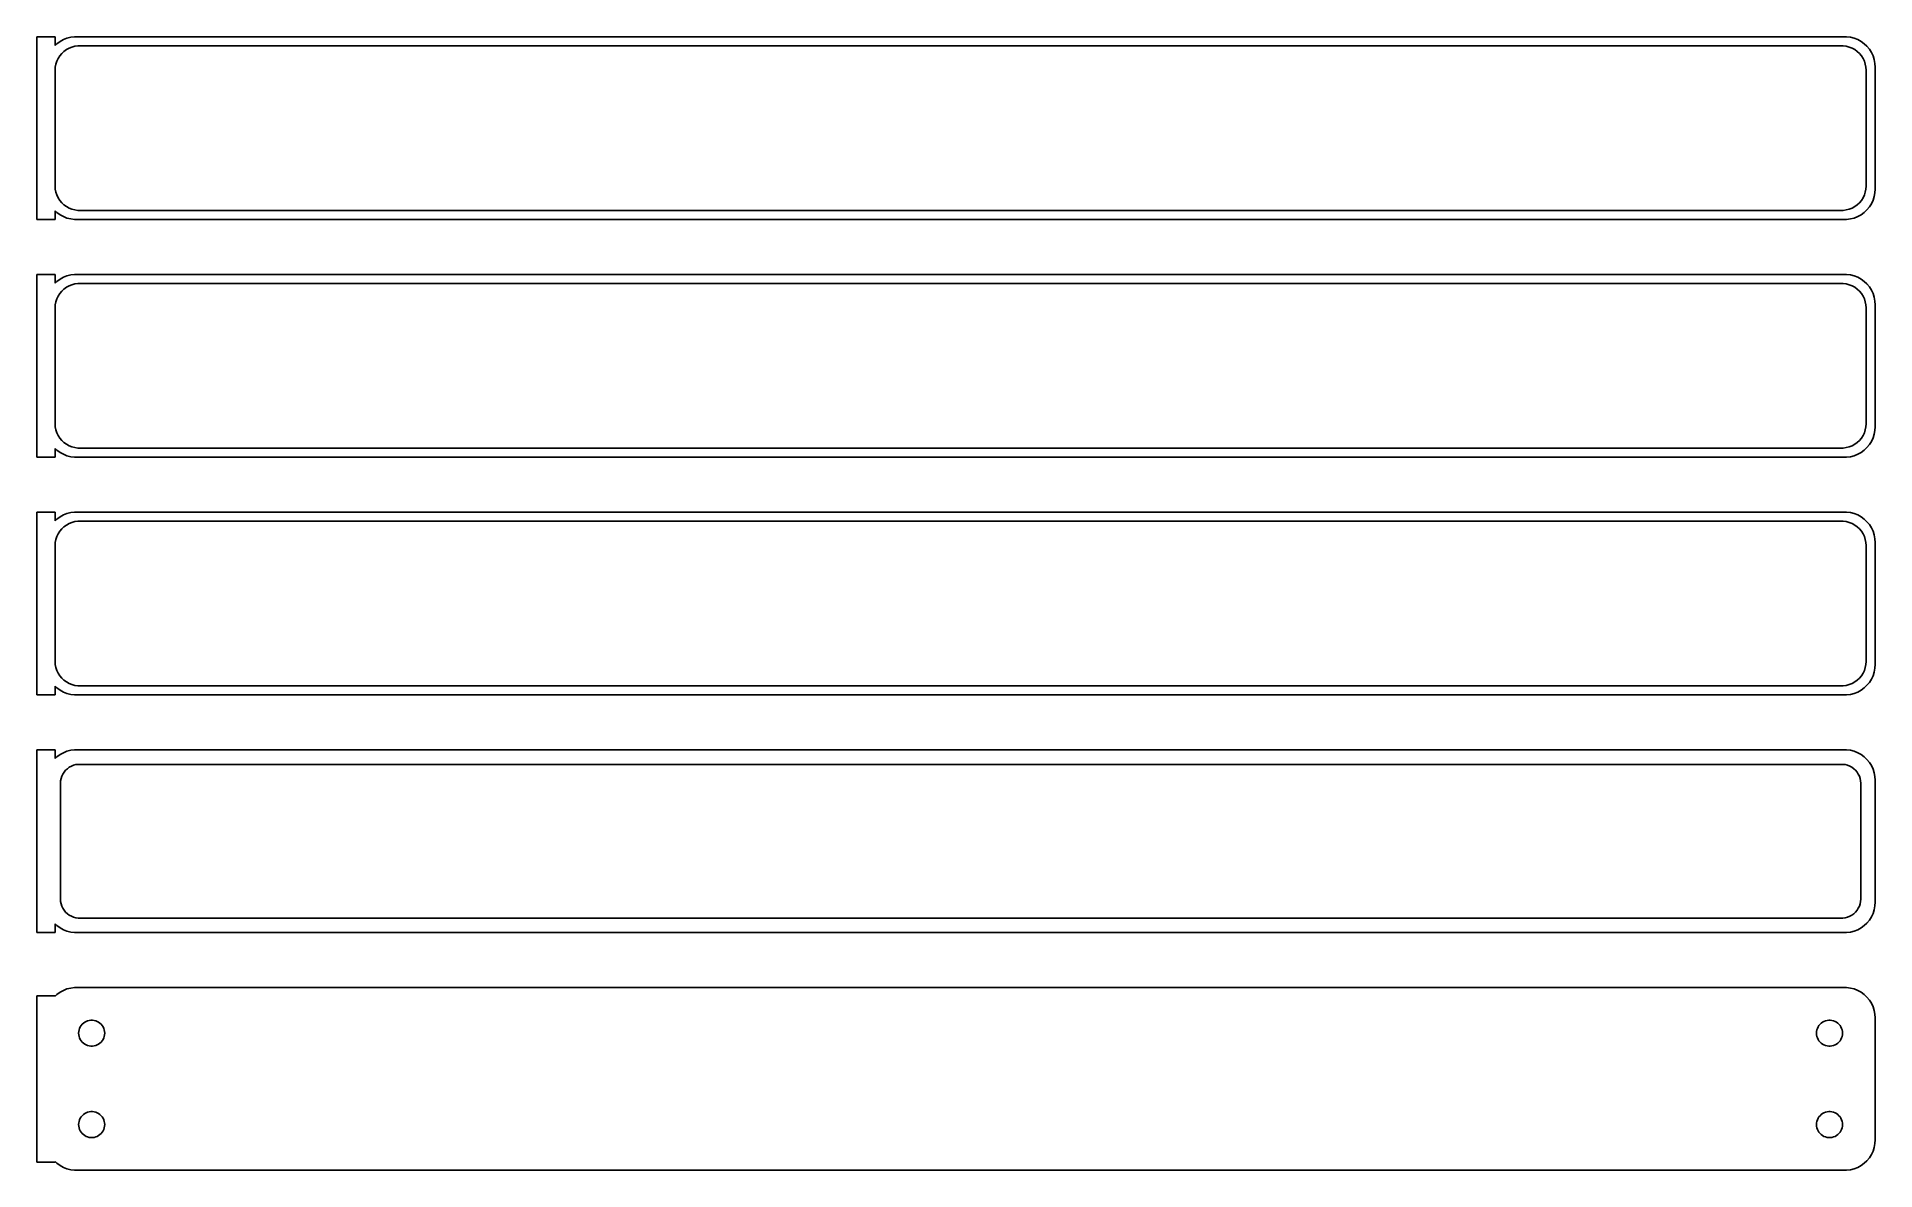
# Model space of a CAD drawing. Header units: metres. Extents: x -152 to 150, y 180 to 366.
import ezdxf

# ---------------------------------------------------------------- set-up
doc = ezdxf.new("R2010")
doc.units = ezdxf.units.M

msp = doc.modelspace()

# ---------------------------------------------------------------- linework, layer by layer
for p, q in [((-148.5, 365.99), (-151.5, 365.99)), ((-151.5, 365.99), (-151.5, 336.01)), ((-148.5, 364.559), (-148.5, 365.99)), ((-148.187, 364.853), (-148.5, 364.559)), ((-147.679, 365.222), (-148.187, 364.853)), ((-147.129, 365.524), (-147.679, 365.222)), ((-146.545, 365.755), (-147.129, 365.524)), ((-145.937, 365.911), (-146.545, 365.755)), ((-145.314, 365.99), (-145.937, 365.911)), ((145.314, 365.99), (-145.314, 365.99)), ((145.937, 365.911), (145.314, 365.99)), ((146.545, 365.755), (145.937, 365.911)), ((147.129, 365.524), (146.545, 365.755)), ((147.679, 365.222), (147.129, 365.524)), ((148.187, 364.853), (147.679, 365.222)), ((148.645, 364.423), (148.187, 364.853)), ((-148.374, 361.495), (-148.219, 361.972)), ((-148.219, 361.972), (-148.005, 362.427)), ((-148.005, 362.427), (-147.736, 362.851)), ((-147.736, 362.851), (-147.416, 363.238)), ((-147.416, 363.238), (-147.05, 363.582)), ((-147.05, 363.582), (-146.643, 363.877)), ((-146.643, 363.877), (-146.203, 364.119)), ((-146.203, 364.119), (-145.736, 364.304)), ((-145.736, 364.304), (-145.25, 364.429)), ((-145.25, 364.429), (-144.751, 364.492)), ((-144.751, 364.492), (144.751, 364.492)), ((144.751, 364.492), (145.25, 364.429)), ((145.25, 364.429), (145.736, 364.304)), ((145.736, 364.304), (146.203, 364.119)), ((146.203, 364.119), (146.643, 363.877)), ((146.643, 363.877), (147.05, 363.582)), ((147.05, 363.582), (147.416, 363.238)), ((147.416, 363.238), (147.736, 362.851)), ((147.736, 362.851), (148.005, 362.427)), ((148.005, 362.427), (148.219, 361.972)), ((148.219, 361.972), (148.374, 361.495)), ((149.045, 363.939), (148.645, 364.423)), ((149.382, 363.409), (149.045, 363.939)), ((149.649, 362.841), (149.382, 363.409)), ((149.843, 362.243), (149.649, 362.841)), ((149.961, 361.627), (149.843, 362.243)), ((-148.5, 360.5), (-148.468, 361.001)), ((-148.5, 341.5), (-148.5, 360.5)), ((-148.468, 361.001), (-148.374, 361.495)), ((148.374, 361.495), (148.468, 361.001)), ((148.468, 361.001), (148.5, 360.5)), ((148.5, 360.5), (148.5, 341.5)), ((150, 361), (149.961, 361.627)), ((150, 341), (150, 361)), ((-148.468, 340.999), (-148.5, 341.5)), ((-148.374, 340.505), (-148.468, 340.999)), ((148.468, 340.999), (148.374, 340.505)), ((148.5, 341.5), (148.468, 340.999)), ((149.961, 340.373), (150, 341)), ((-148.219, 340.028), (-148.374, 340.505)), ((-148.005, 339.573), (-148.219, 340.028)), ((-147.736, 339.149), (-148.005, 339.573)), ((-147.416, 338.762), (-147.736, 339.149)), ((-147.05, 338.418), (-147.416, 338.762)), ((-146.643, 338.123), (-147.05, 338.418)), ((-146.203, 337.881), (-146.643, 338.123)), ((-145.736, 337.696), (-146.203, 337.881)), ((-145.25, 337.571), (-145.736, 337.696)), ((145.736, 337.696), (145.25, 337.571)), ((146.203, 337.881), (145.736, 337.696)), ((146.643, 338.123), (146.203, 337.881)), ((147.05, 338.418), (146.643, 338.123)), ((147.416, 338.762), (147.05, 338.418)), ((147.736, 339.149), (147.416, 338.762)), ((148.005, 339.573), (147.736, 339.149)), ((148.219, 340.028), (148.005, 339.573)), ((148.374, 340.505), (148.219, 340.028)), ((148.645, 337.577), (149.045, 338.061)), ((149.045, 338.061), (149.382, 338.591)), ((149.382, 338.591), (149.649, 339.159)), ((149.649, 339.159), (149.843, 339.757)), ((149.843, 339.757), (149.961, 340.373)), ((-151.5, 336.01), (-148.5, 336.01)), ((-148.5, 337.441), (-148.187, 337.147)), ((-148.5, 336.01), (-148.5, 337.441)), ((-148.187, 337.147), (-147.679, 336.778)), ((-147.679, 336.778), (-147.129, 336.476)), ((-147.129, 336.476), (-146.545, 336.245)), ((-146.545, 336.245), (-145.937, 336.089)), ((-145.937, 336.089), (-145.314, 336.01)), ((-145.314, 336.01), (145.314, 336.01)), ((-144.751, 337.508), (-145.25, 337.571)), ((144.751, 337.508), (-144.751, 337.508)), ((145.25, 337.571), (144.751, 337.508)), ((145.314, 336.01), (145.937, 336.089)), ((145.937, 336.089), (146.545, 336.245)), ((146.545, 336.245), (147.129, 336.476)), ((147.129, 336.476), (147.679, 336.778)), ((147.679, 336.778), (148.187, 337.147)), ((148.187, 337.147), (148.645, 337.577)), ((-148.5, 326.99), (-151.5, 326.99)), ((-151.5, 326.99), (-151.5, 297.01)), ((-148.5, 325.559), (-148.5, 326.99)), ((-148.187, 325.853), (-148.5, 325.559)), ((-147.679, 326.222), (-148.187, 325.853)), ((-147.129, 326.524), (-147.679, 326.222)), ((-146.545, 326.755), (-147.129, 326.524)), ((-145.937, 326.911), (-146.545, 326.755)), ((-145.314, 326.99), (-145.937, 326.911)), ((145.314, 326.99), (-145.314, 326.99)), ((145.937, 326.911), (145.314, 326.99)), ((146.545, 326.755), (145.937, 326.911)), ((147.129, 326.524), (146.545, 326.755)), ((147.679, 326.222), (147.129, 326.524)), ((148.187, 325.853), (147.679, 326.222)), ((148.645, 325.423), (148.187, 325.853)), ((-148.374, 322.495), (-148.219, 322.972)), ((-148.219, 322.972), (-148.005, 323.427)), ((-148.005, 323.427), (-147.736, 323.851)), ((-147.736, 323.851), (-147.416, 324.238)), ((-147.416, 324.238), (-147.05, 324.582)), ((-147.05, 324.582), (-146.643, 324.877)), ((-146.643, 324.877), (-146.203, 325.119)), ((-146.203, 325.119), (-145.736, 325.304)), ((-145.736, 325.304), (-145.25, 325.429)), ((-145.25, 325.429), (-144.751, 325.492)), ((-144.751, 325.492), (144.751, 325.492)), ((144.751, 325.492), (145.25, 325.429)), ((145.25, 325.429), (145.736, 325.304)), ((145.736, 325.304), (146.203, 325.119)), ((146.203, 325.119), (146.643, 324.877)), ((146.643, 324.877), (147.05, 324.582)), ((147.05, 324.582), (147.416, 324.238)), ((147.416, 324.238), (147.736, 323.851)), ((147.736, 323.851), (148.005, 323.427)), ((148.005, 323.427), (148.219, 322.972)), ((148.219, 322.972), (148.374, 322.495)), ((149.045, 324.939), (148.645, 325.423)), ((149.382, 324.409), (149.045, 324.939)), ((149.649, 323.841), (149.382, 324.409)), ((149.843, 323.243), (149.649, 323.841)), ((149.961, 322.627), (149.843, 323.243)), ((150, 322), (149.961, 322.627)), ((-148.5, 321.5), (-148.468, 322.001)), ((-148.5, 302.5), (-148.5, 321.5)), ((-148.468, 322.001), (-148.374, 322.495)), ((148.374, 322.495), (148.468, 322.001)), ((148.468, 322.001), (148.5, 321.5)), ((148.5, 321.5), (148.5, 302.5)), ((150, 302), (150, 322)), ((-148.468, 301.999), (-148.5, 302.5)), ((-148.374, 301.505), (-148.468, 301.999)), ((-148.219, 301.028), (-148.374, 301.505)), ((148.374, 301.505), (148.219, 301.028)), ((148.468, 301.999), (148.374, 301.505)), ((148.5, 302.5), (148.468, 301.999)), ((149.961, 301.373), (150, 302)), ((-148.005, 300.573), (-148.219, 301.028)), ((-147.736, 300.149), (-148.005, 300.573)), ((-147.416, 299.762), (-147.736, 300.149)), ((-147.05, 299.418), (-147.416, 299.762)), ((-146.643, 299.123), (-147.05, 299.418)), ((-146.203, 298.881), (-146.643, 299.123)), ((-145.736, 298.696), (-146.203, 298.881)), ((-145.25, 298.571), (-145.736, 298.696)), ((-144.751, 298.508), (-145.25, 298.571)), ((144.751, 298.508), (-144.751, 298.508)), ((145.25, 298.571), (144.751, 298.508)), ((145.736, 298.696), (145.25, 298.571)), ((146.203, 298.881), (145.736, 298.696)), ((146.643, 299.123), (146.203, 298.881)), ((147.05, 299.418), (146.643, 299.123)), ((147.416, 299.762), (147.05, 299.418)), ((147.736, 300.149), (147.416, 299.762)), ((148.005, 300.573), (147.736, 300.149)), ((148.219, 301.028), (148.005, 300.573)), ((148.187, 298.147), (148.645, 298.577)), ((148.645, 298.577), (149.045, 299.061)), ((149.045, 299.061), (149.382, 299.591)), ((149.382, 299.591), (149.649, 300.159)), ((149.649, 300.159), (149.843, 300.757)), ((149.843, 300.757), (149.961, 301.373)), ((-151.5, 297.01), (-148.5, 297.01)), ((-148.5, 298.441), (-148.187, 298.147)), ((-148.5, 297.01), (-148.5, 298.441)), ((-148.187, 298.147), (-147.679, 297.778)), ((-147.679, 297.778), (-147.129, 297.476)), ((-147.129, 297.476), (-146.545, 297.245)), ((-146.545, 297.245), (-145.937, 297.089)), ((-145.937, 297.089), (-145.314, 297.01)), ((-145.314, 297.01), (145.314, 297.01)), ((145.314, 297.01), (145.937, 297.089)), ((145.937, 297.089), (146.545, 297.245)), ((146.545, 297.245), (147.129, 297.476)), ((147.129, 297.476), (147.679, 297.778)), ((147.679, 297.778), (148.187, 298.147)), ((-148.5, 287.99), (-151.5, 287.99)), ((-151.5, 287.99), (-151.5, 258.01)), ((-148.5, 286.559), (-148.5, 287.99)), ((-148.187, 286.853), (-148.5, 286.559)), ((-147.679, 287.222), (-148.187, 286.853)), ((-147.129, 287.524), (-147.679, 287.222)), ((-146.545, 287.755), (-147.129, 287.524)), ((-145.937, 287.911), (-146.545, 287.755)), ((-145.314, 287.99), (-145.937, 287.911)), ((-145.736, 286.304), (-145.25, 286.429)), ((145.314, 287.99), (-145.314, 287.99)), ((-145.25, 286.429), (-144.751, 286.492)), ((-144.751, 286.492), (144.751, 286.492)), ((144.751, 286.492), (145.25, 286.429)), ((145.25, 286.429), (145.736, 286.304)), ((145.937, 287.911), (145.314, 287.99)), ((146.545, 287.755), (145.937, 287.911)), ((147.129, 287.524), (146.545, 287.755)), ((147.679, 287.222), (147.129, 287.524)), ((148.187, 286.853), (147.679, 287.222)), ((148.645, 286.423), (148.187, 286.853)), ((-148.468, 283.001), (-148.374, 283.495)), ((-148.374, 283.495), (-148.219, 283.972)), ((-148.219, 283.972), (-148.005, 284.427)), ((-148.005, 284.427), (-147.736, 284.851)), ((-147.736, 284.851), (-147.416, 285.238)), ((-147.416, 285.238), (-147.05, 285.582)), ((-147.05, 285.582), (-146.643, 285.877)), ((-146.643, 285.877), (-146.203, 286.119)), ((-146.203, 286.119), (-145.736, 286.304)), ((145.736, 286.304), (146.203, 286.119)), ((146.203, 286.119), (146.643, 285.877)), ((146.643, 285.877), (147.05, 285.582)), ((147.05, 285.582), (147.416, 285.238)), ((147.416, 285.238), (147.736, 284.851)), ((147.736, 284.851), (148.005, 284.427)), ((148.005, 284.427), (148.219, 283.972)), ((148.219, 283.972), (148.374, 283.495)), ((148.374, 283.495), (148.468, 283.001)), ((149.045, 285.939), (148.645, 286.423)), ((149.382, 285.409), (149.045, 285.939)), ((149.649, 284.841), (149.382, 285.409)), ((149.843, 284.243), (149.649, 284.841)), ((149.961, 283.627), (149.843, 284.243)), ((150, 283), (149.961, 283.627)), ((-148.5, 282.5), (-148.468, 283.001)), ((-148.5, 263.5), (-148.5, 282.5)), ((148.468, 283.001), (148.5, 282.5)), ((148.5, 282.5), (148.5, 263.5)), ((150, 263), (150, 283)), ((-148.468, 262.999), (-148.5, 263.5)), ((-148.374, 262.505), (-148.468, 262.999)), ((-148.219, 262.028), (-148.374, 262.505)), ((148.374, 262.505), (148.219, 262.028)), ((148.468, 262.999), (148.374, 262.505)), ((148.5, 263.5), (148.468, 262.999)), ((149.843, 261.757), (149.961, 262.373)), ((149.961, 262.373), (150, 263)), ((-148.5, 259.441), (-148.187, 259.147)), ((-148.5, 258.01), (-148.5, 259.441)), ((-148.005, 261.573), (-148.219, 262.028)), ((-147.736, 261.149), (-148.005, 261.573)), ((-147.416, 260.762), (-147.736, 261.149)), ((-147.05, 260.418), (-147.416, 260.762)), ((-146.643, 260.123), (-147.05, 260.418)), ((-146.203, 259.881), (-146.643, 260.123)), ((-145.736, 259.696), (-146.203, 259.881)), ((-145.25, 259.571), (-145.736, 259.696)), ((-144.751, 259.508), (-145.25, 259.571)), ((144.751, 259.508), (-144.751, 259.508)), ((145.25, 259.571), (144.751, 259.508)), ((145.736, 259.696), (145.25, 259.571)), ((146.203, 259.881), (145.736, 259.696)), ((146.643, 260.123), (146.203, 259.881)), ((147.05, 260.418), (146.643, 260.123)), ((147.416, 260.762), (147.05, 260.418)), ((147.736, 261.149), (147.416, 260.762)), ((148.005, 261.573), (147.736, 261.149)), ((148.219, 262.028), (148.005, 261.573)), ((148.187, 259.147), (148.645, 259.577)), ((148.645, 259.577), (149.045, 260.061)), ((149.045, 260.061), (149.382, 260.591)), ((149.382, 260.591), (149.649, 261.159)), ((149.649, 261.159), (149.843, 261.757)), ((-151.5, 258.01), (-148.5, 258.01)), ((-148.187, 259.147), (-147.679, 258.778)), ((-147.679, 258.778), (-147.129, 258.476)), ((-147.129, 258.476), (-146.545, 258.245)), ((-146.545, 258.245), (-145.937, 258.089)), ((-145.937, 258.089), (-145.314, 258.01)), ((-145.314, 258.01), (145.314, 258.01)), ((145.314, 258.01), (145.937, 258.089)), ((145.937, 258.089), (146.545, 258.245)), ((146.545, 258.245), (147.129, 258.476)), ((147.129, 258.476), (147.679, 258.778)), ((147.679, 258.778), (148.187, 259.147)), ((-148.5, 248.979), (-151.5, 248.979)), ((-151.5, 248.979), (-151.5, 219.021)), ((-148.5, 247.559), (-148.5, 248.979)), ((-148.187, 247.853), (-148.5, 247.559)), ((-147.679, 248.222), (-148.187, 247.853)), ((-147.129, 248.524), (-147.679, 248.222)), ((-146.545, 248.755), (-147.129, 248.524)), ((-145.937, 248.911), (-146.545, 248.755)), ((-145.314, 248.99), (-145.937, 248.911)), ((145.314, 248.99), (-145.314, 248.99)), ((145.937, 248.911), (145.314, 248.99)), ((146.545, 248.755), (145.937, 248.911)), ((147.129, 248.524), (146.545, 248.755)), ((147.679, 248.222), (147.129, 248.524)), ((148.187, 247.853), (147.679, 248.222)), ((148.645, 247.423), (148.187, 247.853)), ((149.045, 246.939), (148.645, 247.423)), ((-147.588, 243.89), (-147.515, 244.274)), ((-147.515, 244.274), (-147.394, 244.646)), ((-147.394, 244.646), (-147.228, 245)), ((-147.228, 245), (-147.018, 245.33)), ((-147.018, 245.33), (-146.769, 245.631)), ((-146.769, 245.631), (-146.484, 245.899)), ((-146.484, 245.899), (-146.168, 246.128)), ((-146.168, 246.128), (-145.825, 246.317)), ((-145.825, 246.317), (-145.462, 246.461)), ((-145.462, 246.461), (-145.083, 246.558)), ((-145.083, 246.558), (-144.695, 246.607)), ((-144.695, 246.607), (144.695, 246.607)), ((144.695, 246.607), (145.083, 246.558)), ((145.083, 246.558), (145.462, 246.461)), ((145.462, 246.461), (145.825, 246.317)), ((145.825, 246.317), (146.168, 246.128)), ((146.168, 246.128), (146.484, 245.899)), ((146.484, 245.899), (146.769, 245.631)), ((146.769, 245.631), (147.018, 245.33)), ((147.018, 245.33), (147.228, 245)), ((147.228, 245), (147.394, 244.646)), ((147.394, 244.646), (147.515, 244.274)), ((147.515, 244.274), (147.588, 243.89)), ((149.382, 246.409), (149.045, 246.939)), ((149.649, 245.841), (149.382, 246.409)), ((149.843, 245.243), (149.649, 245.841)), ((149.961, 244.627), (149.843, 245.243)), ((150, 244), (149.961, 244.627)), ((-147.613, 243.5), (-147.588, 243.89)), ((-147.613, 224.5), (-147.613, 243.5)), ((147.588, 243.89), (147.613, 243.5)), ((147.613, 243.5), (147.613, 224.5)), ((150, 224), (150, 244)), ((-147.588, 224.11), (-147.613, 224.5)), ((-147.515, 223.726), (-147.588, 224.11)), ((-147.394, 223.354), (-147.515, 223.726)), ((-147.228, 223), (-147.394, 223.354)), ((147.394, 223.354), (147.228, 223)), ((147.515, 223.726), (147.394, 223.354)), ((147.588, 224.11), (147.515, 223.726)), ((147.613, 224.5), (147.588, 224.11)), ((149.843, 222.757), (149.961, 223.373)), ((149.961, 223.373), (150, 224)), ((-148.5, 219.021), (-148.5, 220.441)), ((-148.5, 220.441), (-148.187, 220.147)), ((-148.187, 220.147), (-147.679, 219.778)), ((-147.018, 222.67), (-147.228, 223)), ((-146.769, 222.369), (-147.018, 222.67)), ((-146.484, 222.101), (-146.769, 222.369)), ((-146.168, 221.872), (-146.484, 222.101)), ((-145.825, 221.683), (-146.168, 221.872)), ((-145.462, 221.539), (-145.825, 221.683)), ((-145.083, 221.442), (-145.462, 221.539)), ((-144.695, 221.393), (-145.083, 221.442)), ((144.695, 221.393), (-144.695, 221.393)), ((145.083, 221.442), (144.695, 221.393)), ((145.462, 221.539), (145.083, 221.442)), ((145.825, 221.683), (145.462, 221.539)), ((146.168, 221.872), (145.825, 221.683)), ((146.484, 222.101), (146.168, 221.872)), ((146.769, 222.369), (146.484, 222.101)), ((147.018, 222.67), (146.769, 222.369)), ((147.228, 223), (147.018, 222.67)), ((147.679, 219.778), (148.187, 220.147)), ((148.187, 220.147), (148.645, 220.577)), ((148.645, 220.577), (149.045, 221.061)), ((149.045, 221.061), (149.382, 221.591)), ((149.382, 221.591), (149.649, 222.159)), ((149.649, 222.159), (149.843, 222.757)), ((-151.5, 219.021), (-148.5, 219.021)), ((-147.679, 219.778), (-147.129, 219.476)), ((-147.129, 219.476), (-146.545, 219.245)), ((-146.545, 219.245), (-145.937, 219.089)), ((-145.937, 219.089), (-145.314, 219.01)), ((-145.314, 219.01), (145.314, 219.01)), ((145.314, 219.01), (145.937, 219.089)), ((145.937, 219.089), (146.545, 219.245)), ((146.545, 219.245), (147.129, 219.476)), ((147.129, 219.476), (147.679, 219.778)), ((-148.5, 208.653), (-151.5, 208.653)), ((-151.5, 208.653), (-151.5, 181.347)), ((-148.187, 208.853), (-148.5, 208.559)), ((-148.5, 208.559), (-148.5, 208.653)), ((-147.679, 209.222), (-148.187, 208.853)), ((-147.129, 209.524), (-147.679, 209.222)), ((-146.545, 209.755), (-147.129, 209.524)), ((-145.937, 209.911), (-146.545, 209.755)), ((-145.314, 209.99), (-145.937, 209.911)), ((145.314, 209.99), (-145.314, 209.99)), ((145.937, 209.911), (145.314, 209.99)), ((146.545, 209.755), (145.937, 209.911)), ((147.129, 209.524), (146.545, 209.755)), ((147.679, 209.222), (147.129, 209.524)), ((148.187, 208.853), (147.679, 209.222)), ((148.645, 208.423), (148.187, 208.853)), ((149.045, 207.939), (148.645, 208.423)), ((149.382, 207.409), (149.045, 207.939)), ((149.649, 206.841), (149.382, 207.409)), ((149.843, 206.243), (149.649, 206.841)), ((149.961, 205.627), (149.843, 206.243)), ((150, 205), (149.961, 205.627)), ((-144.635, 202.5), (-144.618, 202.768)), ((-144.618, 202.232), (-144.635, 202.5)), ((-144.618, 202.768), (-144.568, 203.031)), ((-144.568, 201.969), (-144.618, 202.232)), ((-144.568, 203.031), (-144.485, 203.286)), ((-144.485, 203.286), (-144.371, 203.529)), ((-144.371, 203.529), (-144.227, 203.755)), ((-144.227, 203.755), (-144.057, 203.962)), ((-144.057, 203.962), (-143.861, 204.145)), ((-143.861, 204.145), (-143.644, 204.303)), ((-143.644, 204.303), (-143.409, 204.432)), ((-143.409, 204.432), (-143.16, 204.531)), ((-143.16, 204.531), (-142.9, 204.597)), ((-142.9, 204.597), (-142.634, 204.631)), ((-142.634, 204.631), (-142.366, 204.631)), ((-142.366, 204.631), (-142.1, 204.597)), ((-142.1, 204.597), (-141.84, 204.531)), ((-141.84, 204.531), (-141.591, 204.432)), ((-141.591, 204.432), (-141.356, 204.303)), ((-141.356, 204.303), (-141.139, 204.145)), ((-141.139, 204.145), (-140.943, 203.962)), ((-140.943, 203.962), (-140.773, 203.755)), ((-140.773, 203.755), (-140.629, 203.529)), ((-140.629, 203.529), (-140.515, 203.286)), ((-140.515, 203.286), (-140.432, 203.031)), ((-140.432, 203.031), (-140.382, 202.768)), ((-140.382, 202.232), (-140.432, 201.969)), ((-140.382, 202.768), (-140.365, 202.5)), ((-140.365, 202.5), (-140.382, 202.232)), ((140.365, 202.5), (140.382, 202.768)), ((140.382, 202.232), (140.365, 202.5)), ((140.382, 202.768), (140.432, 203.031)), ((140.432, 201.969), (140.382, 202.232)), ((140.432, 203.031), (140.515, 203.286)), ((140.515, 203.286), (140.629, 203.529)), ((140.629, 203.529), (140.773, 203.755)), ((140.773, 203.755), (140.943, 203.962)), ((140.943, 203.962), (141.139, 204.145)), ((141.139, 204.145), (141.356, 204.303)), ((141.356, 204.303), (141.591, 204.432)), ((141.591, 204.432), (141.84, 204.531)), ((141.84, 204.531), (142.1, 204.597)), ((142.1, 204.597), (142.366, 204.631)), ((142.366, 204.631), (142.634, 204.631)), ((142.634, 204.631), (142.9, 204.597)), ((142.9, 204.597), (143.16, 204.531)), ((143.16, 204.531), (143.409, 204.432)), ((143.409, 204.432), (143.644, 204.303)), ((143.644, 204.303), (143.861, 204.145)), ((143.861, 204.145), (144.057, 203.962)), ((144.057, 203.962), (144.227, 203.755)), ((144.227, 203.755), (144.371, 203.529)), ((144.371, 203.529), (144.485, 203.286)), ((144.485, 203.286), (144.568, 203.031)), ((144.568, 203.031), (144.618, 202.768)), ((144.618, 202.232), (144.568, 201.969)), ((144.618, 202.768), (144.635, 202.5)), ((144.635, 202.5), (144.618, 202.232)), ((150, 185), (150, 205)), ((-144.485, 201.714), (-144.568, 201.969)), ((-144.371, 201.471), (-144.485, 201.714)), ((-144.227, 201.245), (-144.371, 201.471)), ((-144.057, 201.038), (-144.227, 201.245)), ((-143.861, 200.855), (-144.057, 201.038)), ((-143.644, 200.697), (-143.861, 200.855)), ((-143.409, 200.568), (-143.644, 200.697)), ((-143.16, 200.469), (-143.409, 200.568)), ((-142.9, 200.403), (-143.16, 200.469)), ((-142.634, 200.369), (-142.9, 200.403)), ((-142.366, 200.369), (-142.634, 200.369)), ((-142.1, 200.403), (-142.366, 200.369)), ((-141.84, 200.469), (-142.1, 200.403)), ((-141.591, 200.568), (-141.84, 200.469)), ((-141.356, 200.697), (-141.591, 200.568)), ((-141.139, 200.855), (-141.356, 200.697)), ((-140.943, 201.038), (-141.139, 200.855)), ((-140.773, 201.245), (-140.943, 201.038)), ((-140.629, 201.471), (-140.773, 201.245)), ((-140.515, 201.714), (-140.629, 201.471)), ((-140.432, 201.969), (-140.515, 201.714)), ((140.515, 201.714), (140.432, 201.969)), ((140.629, 201.471), (140.515, 201.714)), ((140.773, 201.245), (140.629, 201.471)), ((140.943, 201.038), (140.773, 201.245)), ((141.139, 200.855), (140.943, 201.038)), ((141.356, 200.697), (141.139, 200.855)), ((141.591, 200.568), (141.356, 200.697)), ((141.84, 200.469), (141.591, 200.568)), ((142.1, 200.403), (141.84, 200.469)), ((142.366, 200.369), (142.1, 200.403)), ((142.634, 200.369), (142.366, 200.369)), ((142.9, 200.403), (142.634, 200.369)), ((143.16, 200.469), (142.9, 200.403)), ((143.409, 200.568), (143.16, 200.469)), ((143.644, 200.697), (143.409, 200.568)), ((143.861, 200.855), (143.644, 200.697)), ((144.057, 201.038), (143.861, 200.855)), ((144.227, 201.245), (144.057, 201.038)), ((144.371, 201.471), (144.227, 201.245)), ((144.485, 201.714), (144.371, 201.471)), ((144.568, 201.969), (144.485, 201.714)), ((-144.635, 187.5), (-144.618, 187.768)), ((-144.618, 187.232), (-144.635, 187.5)), ((-144.618, 187.768), (-144.568, 188.031)), ((-144.568, 186.969), (-144.618, 187.232)), ((-144.568, 188.031), (-144.485, 188.286)), ((-144.485, 186.714), (-144.568, 186.969)), ((-144.485, 188.286), (-144.371, 188.529)), ((-144.371, 188.529), (-144.227, 188.755)), ((-144.227, 188.755), (-144.057, 188.962)), ((-144.057, 188.962), (-143.861, 189.145)), ((-143.861, 189.145), (-143.644, 189.303)), ((-143.644, 189.303), (-143.409, 189.432)), ((-143.409, 189.432), (-143.16, 189.531)), ((-143.16, 189.531), (-142.9, 189.597)), ((-142.9, 189.597), (-142.634, 189.631)), ((-142.634, 189.631), (-142.366, 189.631)), ((-142.366, 189.631), (-142.1, 189.597)), ((-142.1, 189.597), (-141.84, 189.531)), ((-141.84, 189.531), (-141.591, 189.432)), ((-141.591, 189.432), (-141.356, 189.303)), ((-141.356, 189.303), (-141.139, 189.145)), ((-141.139, 189.145), (-140.943, 188.962)), ((-140.943, 188.962), (-140.773, 188.755)), ((-140.773, 188.755), (-140.629, 188.529)), ((-140.629, 188.529), (-140.515, 188.286)), ((-140.515, 188.286), (-140.432, 188.031)), ((-140.432, 186.969), (-140.515, 186.714)), ((-140.432, 188.031), (-140.382, 187.768)), ((-140.382, 187.232), (-140.432, 186.969)), ((-140.382, 187.768), (-140.365, 187.5)), ((-140.365, 187.5), (-140.382, 187.232)), ((140.365, 187.5), (140.382, 187.768)), ((140.382, 187.232), (140.365, 187.5)), ((140.382, 187.768), (140.432, 188.031)), ((140.432, 186.969), (140.382, 187.232)), ((140.432, 188.031), (140.515, 188.286)), ((140.515, 186.714), (140.432, 186.969)), ((140.515, 188.286), (140.629, 188.529)), ((140.629, 188.529), (140.773, 188.755)), ((140.773, 188.755), (140.943, 188.962)), ((140.943, 188.962), (141.139, 189.145)), ((141.139, 189.145), (141.356, 189.303)), ((141.356, 189.303), (141.591, 189.432)), ((141.591, 189.432), (141.84, 189.531)), ((141.84, 189.531), (142.1, 189.597)), ((142.1, 189.597), (142.366, 189.631)), ((142.366, 189.631), (142.634, 189.631)), ((142.634, 189.631), (142.9, 189.597)), ((142.9, 189.597), (143.16, 189.531)), ((143.16, 189.531), (143.409, 189.432)), ((143.409, 189.432), (143.644, 189.303)), ((143.644, 189.303), (143.861, 189.145)), ((143.861, 189.145), (144.057, 188.962)), ((144.057, 188.962), (144.227, 188.755)), ((144.227, 188.755), (144.371, 188.529)), ((144.371, 188.529), (144.485, 188.286)), ((144.485, 188.286), (144.568, 188.031)), ((144.568, 186.969), (144.485, 186.714)), ((144.568, 188.031), (144.618, 187.768)), ((144.618, 187.232), (144.568, 186.969)), ((144.618, 187.768), (144.635, 187.5)), ((144.635, 187.5), (144.618, 187.232)), ((-144.371, 186.471), (-144.485, 186.714)), ((-144.227, 186.245), (-144.371, 186.471)), ((-144.057, 186.038), (-144.227, 186.245)), ((-143.861, 185.855), (-144.057, 186.038)), ((-143.644, 185.697), (-143.861, 185.855)), ((-143.409, 185.568), (-143.644, 185.697)), ((-143.16, 185.469), (-143.409, 185.568)), ((-142.9, 185.403), (-143.16, 185.469)), ((-142.634, 185.369), (-142.9, 185.403)), ((-142.366, 185.369), (-142.634, 185.369)), ((-142.1, 185.403), (-142.366, 185.369)), ((-141.84, 185.469), (-142.1, 185.403)), ((-141.591, 185.568), (-141.84, 185.469)), ((-141.356, 185.697), (-141.591, 185.568)), ((-141.139, 185.855), (-141.356, 185.697)), ((-140.943, 186.038), (-141.139, 185.855)), ((-140.773, 186.245), (-140.943, 186.038)), ((-140.629, 186.471), (-140.773, 186.245)), ((-140.515, 186.714), (-140.629, 186.471)), ((140.629, 186.471), (140.515, 186.714)), ((140.773, 186.245), (140.629, 186.471)), ((140.943, 186.038), (140.773, 186.245)), ((141.139, 185.855), (140.943, 186.038)), ((141.356, 185.697), (141.139, 185.855)), ((141.591, 185.568), (141.356, 185.697)), ((141.84, 185.469), (141.591, 185.568)), ((142.1, 185.403), (141.84, 185.469)), ((142.366, 185.369), (142.1, 185.403)), ((142.634, 185.369), (142.366, 185.369)), ((142.9, 185.403), (142.634, 185.369)), ((143.16, 185.469), (142.9, 185.403)), ((143.409, 185.568), (143.16, 185.469)), ((143.644, 185.697), (143.409, 185.568)), ((143.861, 185.855), (143.644, 185.697)), ((144.057, 186.038), (143.861, 185.855)), ((144.227, 186.245), (144.057, 186.038)), ((144.371, 186.471), (144.227, 186.245)), ((144.485, 186.714), (144.371, 186.471)), ((149.843, 183.757), (149.961, 184.373)), ((149.961, 184.373), (150, 185)), ((-151.5, 181.347), (-148.5, 181.347)), ((-148.5, 181.347), (-148.5, 181.441)), ((-148.5, 181.441), (-148.187, 181.147)), ((-148.187, 181.147), (-147.679, 180.778)), ((147.679, 180.778), (148.187, 181.147)), ((148.187, 181.147), (148.645, 181.577)), ((148.645, 181.577), (149.045, 182.061)), ((149.045, 182.061), (149.382, 182.591)), ((149.382, 182.591), (149.649, 183.159)), ((149.649, 183.159), (149.843, 183.757)), ((-147.679, 180.778), (-147.129, 180.476)), ((-147.129, 180.476), (-146.545, 180.245)), ((-146.545, 180.245), (-145.937, 180.089)), ((-145.937, 180.089), (-145.314, 180.01)), ((-145.314, 180.01), (145.314, 180.01)), ((145.314, 180.01), (145.937, 180.089)), ((145.937, 180.089), (146.545, 180.245)), ((146.545, 180.245), (147.129, 180.476)), ((147.129, 180.476), (147.679, 180.778))]:
    msp.add_line(p, q)

doc.saveas('drawing.dxf')
